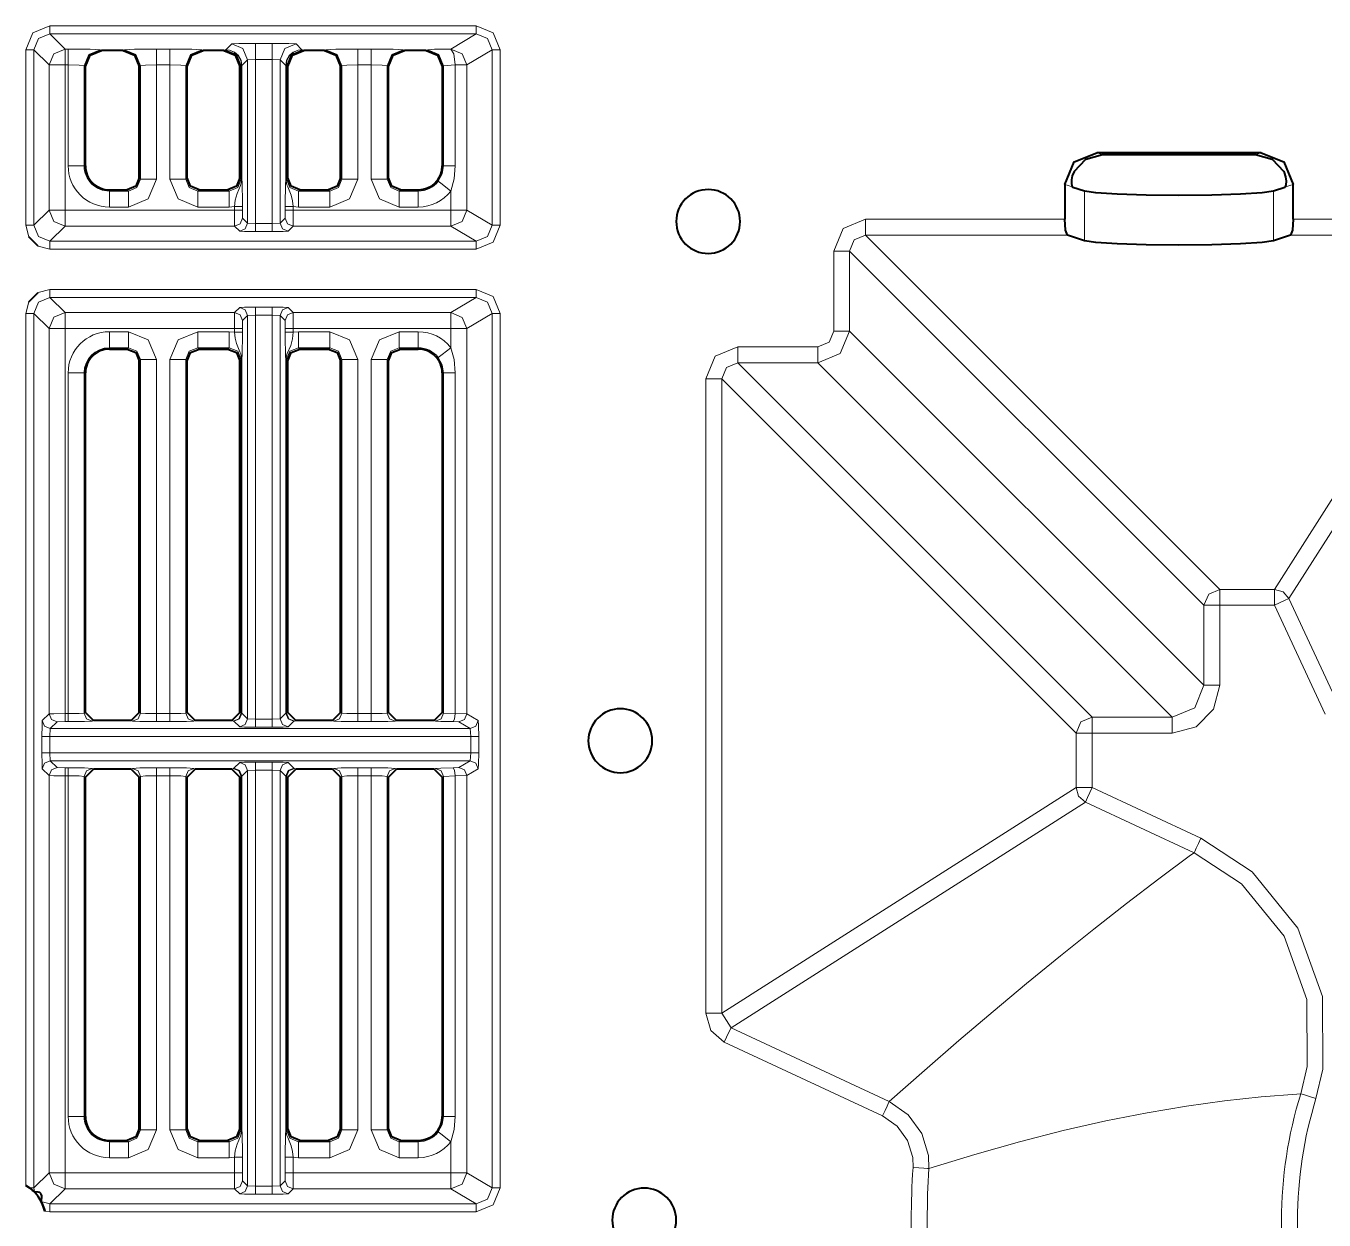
# Model space of a CAD drawing. Header units: millimetres. Extents: x 0 to 2941, y -405 to 1422.
# Drawn here: x 516.4 to 597.6, y 198.2 to 272.9 of the extents above; entities that cross this region are included whole.
import ezdxf

# ---------------------------------------------------------------- set-up
doc = ezdxf.new("R2010")
doc.units = ezdxf.units.MM
doc.layers.add('FINE', color=9, linetype='Continuous')
doc.layers.add('OUTLINE', color=7, linetype='Continuous')

msp = doc.modelspace()

# ---------------------------------------------------------------- linework, layer by layer
at = {"layer": 'FINE', "lineweight": 9}
for p, q in [((544.544, 272.928), (517.879, 272.928)), ((518.823, 271.484), (517.879, 272.428)), ((517.879, 272.428), (544.544, 272.428)), ((544.544, 272.428), (542.971, 271.484)), ((516.38, 271.428), (516.38, 260.453)), ((519.019, 271.484), (518.823, 271.484)), ((521.099, 271.393), (521.016, 271.434)), ((522.547, 271.434), (522.464, 271.393)), ((527.464, 271.393), (527.382, 271.434)), ((528.847, 271.434), (528.764, 271.393)), ((528.896, 271.443), (528.847, 271.434)), ((529.252, 271.799), (528.896, 271.443)), ((531.777, 271.837), (530.751, 271.837)), ((533.633, 271.443), (533.277, 271.799)), ((533.681, 271.434), (533.633, 271.443)), ((533.764, 271.393), (533.681, 271.434)), ((535.147, 271.434), (535.064, 271.393)), ((537.984, 271.484), (537.144, 271.484)), ((540.064, 271.393), (539.982, 271.434)), ((541.516, 271.436), (541.429, 271.393)), ((543.97, 270.484), (545.544, 271.429)), ((545.544, 271.429), (545.544, 260.452)), ((546.044, 260.452), (546.044, 271.429)), ((517.823, 270.484), (517.823, 261.397)), ((518.823, 270.484), (519.019, 270.484)), ((519.019, 270.484), (519.019, 264.172)), ((524.544, 263.34), (524.544, 270.484)), ((529.894, 270.442), (530.252, 270.799)), ((530.252, 270.799), (530.751, 270.838)), ((530.252, 270.799), (530.252, 260.582)), ((530.751, 260.556), (530.751, 270.838)), ((530.751, 270.838), (531.777, 270.838)), ((531.777, 270.838), (531.777, 260.556)), ((531.777, 270.838), (532.277, 270.799)), ((532.277, 270.799), (532.634, 270.442)), ((537.144, 263.34), (537.144, 270.484)), ((537.144, 270.484), (537.984, 270.484)), ((537.984, 270.484), (537.984, 263.34)), ((542.515, 270.437), (543.242, 270.484)), ((543.242, 264.172), (543.242, 270.484)), ((543.97, 261.397), (543.97, 270.484)), ((526.383, 270.435), (526.464, 270.394)), ((529.764, 270.394), (529.846, 270.435)), ((529.846, 270.435), (529.846, 263.34)), ((529.878, 270.442), (529.878, 263.34)), ((529.894, 270.442), (529.894, 270.448)), ((529.894, 263.34), (529.894, 270.442)), ((532.634, 270.442), (532.634, 263.34)), ((532.651, 270.442), (532.651, 270.446)), ((532.651, 270.446), (532.683, 270.435)), ((532.651, 263.34), (532.651, 270.442)), ((532.683, 270.435), (532.764, 270.394)), ((532.683, 263.34), (532.683, 270.435)), ((536.064, 270.394), (536.146, 270.435)), ((536.146, 270.435), (536.146, 263.34)), ((538.983, 263.34), (538.983, 270.435)), ((538.983, 270.435), (539.064, 270.394)), ((542.429, 270.394), (542.515, 270.437)), ((542.515, 270.437), (542.515, 264.172)), ((583.386, 264.995), (583.739, 264.882)), ((593.313, 264.882), (593.666, 264.995)), ((542.515, 264.172), (542.429, 264.172)), ((523.546, 263.34), (523.464, 263.421)), ((529.846, 263.34), (529.764, 263.421)), ((532.764, 263.421), (532.683, 263.34)), ((536.146, 263.34), (536.064, 263.421)), ((539.064, 263.421), (538.983, 263.34)), ((527.132, 262.591), (527.213, 262.673)), ((529.097, 262.591), (527.132, 262.591)), ((529.015, 262.673), (529.097, 262.591)), ((535.315, 262.673), (535.397, 262.591)), ((539.732, 262.591), (539.813, 262.673)), ((540.929, 262.591), (539.732, 262.591)), ((540.929, 262.673), (540.929, 262.591)), ((542.971, 262.595), (542.971, 261.397)), ((581.86, 262.855), (581.375, 263.012)), ((582.617, 259.486), (582.617, 262.592)), ((594.435, 262.592), (594.435, 259.486)), ((595.677, 263.012), (595.192, 262.855)), ((521.599, 261.592), (522.797, 261.592)), ((527.132, 261.592), (529.097, 261.592)), ((529.097, 261.592), (529.424, 261.623)), ((529.424, 261.623), (529.424, 261.397)), ((529.923, 261.397), (529.923, 261.623)), ((533.105, 261.623), (533.432, 261.592)), ((533.432, 261.592), (535.397, 261.592)), ((539.732, 261.592), (540.929, 261.592)), ((529.936, 260.897), (529.923, 261.397)), ((530.252, 260.582), (529.936, 260.897)), ((545.544, 260.452), (543.97, 261.397)), ((608.626, 260.835), (595.677, 260.835)), ((516.38, 260.453), (516.568, 259.726)), ((529.436, 260.397), (529.752, 260.082)), ((530.751, 260.556), (530.252, 260.582)), ((531.777, 260.556), (530.751, 260.556)), ((530.751, 260.056), (531.777, 260.056)), ((532.277, 260.582), (531.777, 260.556)), ((532.777, 260.082), (533.092, 260.397)), ((533.092, 260.397), (542.971, 260.397)), ((517.152, 259.141), (517.879, 258.954)), ((591.09, 237.665), (568.918, 259.837)), ((568.918, 259.837), (581.542, 259.837)), ((608.626, 259.837), (594.5, 237.665)), ((595.405, 237.089), (609.53, 259.26)), ((595.51, 259.837), (608.626, 259.837)), ((517.879, 258.954), (544.544, 258.954)), ((566.922, 258.839), (566.922, 253.834)), ((567.92, 258.839), (590.092, 236.667)), ((567.92, 253.834), (567.92, 258.839)), ((517.879, 256.427), (517.152, 256.239)), ((544.544, 256.427), (517.879, 256.427)), ((516.568, 255.655), (516.38, 254.928)), ((533.092, 254.984), (532.777, 255.299)), ((516.38, 254.928), (516.38, 200.348)), ((529.436, 254.984), (518.823, 254.984)), ((529.936, 254.484), (530.252, 254.799)), ((530.252, 254.799), (530.751, 254.825)), ((530.252, 254.799), (530.252, 229.558)), ((530.751, 229.532), (530.751, 254.825)), ((530.751, 254.825), (531.777, 254.825)), ((531.777, 254.825), (531.777, 229.532)), ((531.777, 254.825), (532.277, 254.799)), ((532.592, 254.484), (532.605, 253.984)), ((542.971, 254.984), (533.092, 254.984)), ((543.97, 253.984), (545.544, 254.928)), ((545.544, 254.928), (545.544, 200.202)), ((517.823, 253.984), (517.823, 229.873)), ((518.823, 253.984), (529.424, 253.984)), ((518.823, 229.886), (518.823, 253.984)), ((522.797, 253.789), (521.599, 253.789)), ((529.097, 253.789), (527.132, 253.789)), ((529.424, 253.758), (529.097, 253.789)), ((529.424, 253.984), (529.424, 253.758)), ((532.605, 253.984), (532.605, 253.758)), ((533.105, 253.984), (542.971, 253.984)), ((533.105, 253.758), (533.105, 253.984)), ((533.432, 253.789), (533.105, 253.758)), ((535.397, 253.789), (533.432, 253.789)), ((540.929, 253.789), (539.732, 253.789)), ((542.971, 253.984), (542.971, 252.786)), ((590.092, 231.662), (567.92, 253.834)), ((522.797, 252.79), (522.715, 252.708)), ((529.097, 252.79), (529.015, 252.708)), ((533.513, 252.708), (533.432, 252.79)), ((539.732, 252.79), (540.929, 252.79)), ((539.813, 252.708), (539.732, 252.79)), ((540.929, 252.79), (540.929, 252.708)), ((565.923, 252.835), (560.918, 252.835)), ((523.464, 251.96), (523.546, 252.041)), ((523.546, 252.041), (523.546, 229.923)), ((524.544, 229.886), (524.544, 252.041)), ((525.384, 252.041), (525.384, 229.886)), ((526.383, 252.041), (526.464, 251.96)), ((526.383, 229.923), (526.383, 252.041)), ((529.764, 251.96), (529.846, 252.041)), ((529.846, 252.041), (529.846, 229.923)), ((529.878, 252.041), (529.878, 229.915)), ((529.894, 229.915), (529.894, 252.041)), ((532.634, 252.041), (532.634, 229.915)), ((532.651, 229.915), (532.651, 252.041)), ((532.683, 252.041), (532.764, 251.96)), ((536.064, 251.96), (536.146, 252.041)), ((536.146, 252.041), (536.146, 229.923)), ((537.144, 229.886), (537.144, 252.041)), ((537.984, 252.041), (537.984, 229.886)), ((538.983, 252.041), (539.064, 251.96)), ((538.983, 229.923), (538.983, 252.041)), ((583.09, 229.665), (560.918, 251.837)), ((519.019, 251.208), (519.019, 229.886)), ((520.017, 251.208), (520.099, 251.208)), ((542.429, 251.208), (542.515, 251.208)), ((542.515, 251.208), (542.515, 229.921)), ((543.242, 229.885), (543.242, 251.208)), ((558.922, 250.838), (558.922, 211.131)), ((559.92, 250.838), (582.092, 228.666)), ((559.92, 211.131), (559.92, 250.838)), ((591.09, 237.665), (594.5, 237.665)), ((590.092, 231.662), (590.092, 236.667)), ((597.673, 229.863), (594.5, 236.667)), ((517.823, 229.873), (517.403, 229.453)), ((519.019, 229.886), (518.823, 229.886)), ((523.546, 229.923), (523.464, 229.964)), ((525.384, 229.886), (524.544, 229.886)), ((526.464, 229.964), (526.383, 229.923)), ((529.846, 229.923), (529.764, 229.964)), ((529.878, 229.915), (529.846, 229.923)), ((530.252, 229.558), (529.894, 229.915)), ((532.634, 229.915), (532.277, 229.558)), ((532.683, 229.923), (532.651, 229.915)), ((536.146, 229.923), (536.064, 229.964)), ((537.984, 229.886), (537.144, 229.886)), ((539.064, 229.964), (538.983, 229.923)), ((542.515, 229.921), (542.429, 229.964)), ((543.242, 229.885), (542.515, 229.921)), ((543.97, 229.873), (543.242, 229.885)), ((518.823, 229.386), (519.019, 229.386)), ((520.517, 229.423), (520.599, 229.464)), ((522.964, 229.464), (523.046, 229.423)), ((524.544, 229.386), (525.384, 229.386)), ((526.882, 229.423), (526.964, 229.464)), ((529.264, 229.464), (529.346, 229.423)), ((529.346, 229.423), (529.395, 229.415)), ((530.751, 229.532), (530.252, 229.558)), ((531.777, 229.532), (530.751, 229.532)), ((532.277, 229.558), (531.777, 229.532)), ((532.777, 229.058), (533.134, 229.415)), ((533.134, 229.415), (533.182, 229.423)), ((533.182, 229.423), (533.264, 229.464)), ((535.564, 229.464), (535.646, 229.423)), ((537.144, 229.386), (537.984, 229.386)), ((539.482, 229.423), (539.564, 229.464)), ((541.929, 229.464), (542.015, 229.421)), ((543.106, 229.385), (543.47, 229.373)), ((543.47, 229.373), (544.171, 228.953)), ((583.09, 229.665), (588.095, 229.665)), ((517.878, 228.453), (517.903, 228.953)), ((517.878, 228.453), (544.213, 228.453)), ((517.878, 227.428), (517.878, 228.453)), ((544.171, 228.953), (517.903, 228.953)), ((530.751, 229.033), (531.777, 229.033)), ((544.171, 228.953), (544.213, 228.453)), ((544.213, 228.453), (544.213, 227.428)), ((544.713, 227.428), (544.713, 228.453)), ((582.092, 225.257), (582.092, 228.666)), ((583.09, 228.666), (583.09, 225.257)), ((588.095, 228.666), (583.09, 228.666)), ((517.903, 226.928), (517.878, 227.428)), ((544.213, 227.428), (517.878, 227.428)), ((544.213, 227.428), (544.171, 226.928)), ((517.903, 226.928), (544.171, 226.928)), ((518.323, 226.508), (517.903, 226.928)), ((529.752, 226.823), (529.395, 226.466)), ((531.777, 226.849), (530.751, 226.849)), ((533.134, 226.466), (532.777, 226.823)), ((544.171, 226.928), (543.47, 226.507)), ((517.403, 226.428), (517.823, 226.008)), ((517.823, 226.008), (517.823, 201.147)), ((518.823, 226.495), (518.323, 226.508)), ((519.019, 226.495), (518.823, 226.495)), ((519.019, 225.995), (519.019, 204.672)), ((520.017, 204.672), (520.017, 225.958)), ((520.017, 225.958), (520.099, 225.917)), ((520.599, 226.417), (520.517, 226.458)), ((523.046, 226.458), (522.964, 226.417)), ((523.464, 225.917), (523.546, 225.958)), ((523.546, 225.958), (523.546, 203.84)), ((525.384, 226.495), (524.544, 226.495)), ((525.384, 225.995), (525.384, 203.84)), ((526.383, 203.84), (526.383, 225.958)), ((526.383, 225.958), (526.464, 225.917)), ((526.964, 226.417), (526.882, 226.458)), ((529.346, 226.458), (529.264, 226.417)), ((529.395, 226.466), (529.346, 226.458)), ((529.764, 225.917), (529.846, 225.958)), ((529.846, 225.958), (529.878, 225.966)), ((529.846, 225.958), (529.846, 203.84)), ((529.878, 225.966), (529.878, 203.84)), ((529.894, 225.966), (530.252, 226.323)), ((529.894, 203.84), (529.894, 225.966)), ((530.252, 226.323), (530.751, 226.348)), ((530.252, 226.323), (530.252, 200.331)), ((530.751, 200.306), (530.751, 226.348)), ((530.751, 226.348), (531.777, 226.348)), ((531.777, 226.348), (531.777, 200.306)), ((531.777, 226.348), (532.277, 226.323)), ((532.277, 200.331), (532.277, 226.323)), ((532.277, 226.323), (532.634, 225.966)), ((532.634, 225.966), (532.634, 203.84)), ((532.651, 203.84), (532.651, 225.966)), ((532.651, 225.966), (532.683, 225.958)), ((532.683, 203.84), (532.683, 225.958)), ((532.683, 225.958), (532.764, 225.917)), ((533.182, 226.458), (533.134, 226.466)), ((533.264, 226.417), (533.182, 226.458)), ((535.646, 226.458), (535.564, 226.417)), ((536.064, 225.917), (536.146, 225.958)), ((536.146, 225.958), (536.146, 203.84)), ((537.984, 226.495), (537.144, 226.495)), ((537.144, 203.84), (537.144, 225.995)), ((537.144, 225.995), (537.984, 225.995)), ((537.984, 225.995), (537.984, 203.84)), ((538.983, 203.84), (538.983, 225.958)), ((538.983, 225.958), (539.064, 225.917)), ((539.564, 226.417), (539.482, 226.458)), ((542.015, 226.46), (541.929, 226.417)), ((542.429, 225.917), (542.515, 225.96)), ((542.515, 225.96), (543.242, 225.996)), ((543.47, 226.507), (543.106, 226.495)), ((543.242, 225.996), (543.97, 226.008)), ((543.242, 204.672), (543.242, 225.996)), ((543.97, 226.008), (544.67, 226.428)), ((543.97, 201.147), (543.97, 226.008)), ((582.092, 225.257), (559.92, 211.131)), ((583.09, 225.257), (589.894, 222.084)), ((589.472, 221.179), (582.668, 224.352)), ((589.257, 221.022), (589.472, 221.179)), ((560.496, 210.227), (559.92, 211.131)), ((570.4, 205.609), (560.496, 210.227)), ((560.075, 209.322), (569.978, 204.704)), ((596.147, 206.094), (595.898, 206.079)), ((520.099, 204.672), (520.017, 204.672)), ((523.546, 203.84), (523.464, 203.921)), ((526.464, 203.921), (526.383, 203.84)), ((529.846, 203.84), (529.764, 203.921)), ((532.764, 203.921), (532.683, 203.84)), ((536.146, 203.84), (536.064, 203.921)), ((539.064, 203.921), (538.983, 203.84)), ((527.132, 203.091), (527.213, 203.172)), ((529.097, 203.091), (527.132, 203.091)), ((529.015, 203.172), (529.097, 203.091)), ((533.432, 203.091), (533.513, 203.172)), ((535.397, 203.091), (533.432, 203.091)), ((535.315, 203.172), (535.397, 203.091)), ((539.732, 203.091), (539.813, 203.172)), ((540.929, 203.091), (539.732, 203.091)), ((540.929, 203.172), (540.929, 203.091)), ((542.971, 203.095), (542.971, 201.147)), ((521.599, 202.093), (522.797, 202.093)), ((527.132, 202.093), (529.097, 202.093)), ((529.097, 202.093), (529.424, 202.123)), ((529.923, 201.147), (529.923, 202.123)), ((532.605, 202.123), (532.605, 201.147)), ((533.105, 202.123), (533.432, 202.093)), ((533.432, 202.093), (535.397, 202.093)), ((539.732, 202.093), (540.929, 202.093)), ((517.823, 201.147), (516.88, 200.203)), ((529.936, 200.647), (529.923, 201.147)), ((530.252, 200.331), (529.936, 200.647)), ((532.592, 200.647), (532.277, 200.331)), ((532.605, 201.147), (532.592, 200.647)), ((545.544, 200.202), (543.97, 201.147)), ((516.913, 199.948), (516.88, 200.203)), ((517.879, 199.203), (518.823, 200.147)), ((518.823, 200.147), (529.436, 200.147)), ((529.436, 200.147), (529.752, 199.832)), ((530.751, 200.306), (530.252, 200.331)), ((531.777, 200.306), (530.751, 200.306)), ((532.277, 200.331), (531.777, 200.306)), ((532.777, 199.832), (533.092, 200.147)), ((533.092, 200.147), (542.971, 200.147)), ((517.879, 199.203), (517.34, 199.361)), ((530.751, 199.806), (531.777, 199.806)), ((517.556, 198.739), (517.879, 198.703)), ((517.879, 198.703), (544.544, 198.703))]:
    msp.add_line(p, q, dxfattribs=at)
for points in [[(517.879, 272.928), (516.819, 272.488), (516.38, 271.428)], [(517.879, 272.428), (517.879, 272.579), (517.879, 272.928)], [(544.544, 272.928), (544.544, 272.579), (544.544, 272.428)], [(546.044, 271.429), (545.605, 272.489), (544.544, 272.928)], [(517.879, 272.428), (517.172, 272.135), (516.88, 271.428)], [(545.544, 271.429), (545.252, 272.135), (544.544, 272.428)], [(516.38, 271.428), (516.729, 271.428), (516.88, 271.428)], [(517.823, 261.397), (516.88, 260.453), (516.88, 271.428), (517.823, 270.484)], [(518.823, 271.484), (518.116, 271.191), (517.823, 270.484)], [(518.823, 271.484), (518.823, 271.182), (518.823, 270.484)], [(521.016, 271.434), (520.395, 271.47), (519.019, 271.484)], [(519.019, 271.484), (519.019, 271.182), (519.019, 270.484)], [(521.016, 271.434), (520.31, 271.141), (520.017, 270.435)], [(525.384, 271.484), (524.544, 271.484), (523.168, 271.47), (522.547, 271.434)], [(523.546, 270.435), (523.253, 271.141), (522.547, 271.434)], [(524.544, 270.484), (524.544, 271.182), (524.544, 271.484)], [(525.384, 270.484), (525.384, 271.182), (525.384, 271.484)], [(527.382, 271.434), (526.761, 271.47), (525.384, 271.484)], [(526.383, 270.435), (526.676, 271.141), (527.382, 271.434)], [(529.846, 270.435), (529.553, 271.141), (528.847, 271.434)], [(529.878, 270.446), (529.821, 270.775), (529.662, 271.066), (529.417, 271.289), (529.111, 271.418), (528.919, 271.443), (528.896, 271.443)], [(529.894, 270.448), (529.836, 270.777), (529.674, 271.069), (529.424, 271.291), (529.114, 271.419), (528.92, 271.443), (528.896, 271.443)], [(530.751, 271.837), (529.705, 271.826), (529.252, 271.799)], [(530.252, 270.799), (529.958, 271.506), (529.252, 271.799)], [(530.751, 270.838), (530.751, 271.536), (530.751, 271.837)], [(531.777, 270.838), (531.777, 271.536), (531.777, 271.837)], [(533.277, 271.799), (532.824, 271.826), (531.777, 271.837)], [(532.277, 270.799), (532.57, 271.506), (533.277, 271.799)], [(532.634, 270.442), (532.634, 270.448), (532.692, 270.777), (532.855, 271.069), (533.104, 271.291), (533.414, 271.419), (533.609, 271.443), (533.633, 271.443)], [(532.651, 270.446), (532.708, 270.775), (532.867, 271.066), (533.112, 271.289), (533.417, 271.418), (533.609, 271.443), (533.633, 271.443)], [(532.683, 270.435), (532.976, 271.141), (533.681, 271.434)], [(537.144, 271.484), (535.768, 271.47), (535.147, 271.434)], [(536.146, 270.435), (535.853, 271.141), (535.147, 271.434)], [(537.144, 270.484), (537.144, 271.182), (537.144, 271.484)], [(537.984, 270.484), (537.984, 271.182), (537.984, 271.484)], [(539.982, 271.434), (539.361, 271.47), (537.984, 271.484)], [(538.983, 270.435), (539.276, 271.141), (539.982, 271.434)], [(542.971, 271.484), (541.951, 271.466), (541.516, 271.436)], [(542.515, 270.437), (542.222, 271.143), (541.516, 271.436)], [(543.242, 270.484), (543.16, 271.182), (542.971, 271.484)], [(543.97, 270.484), (543.677, 271.191), (542.971, 271.484)], [(545.544, 271.429), (545.698, 271.429), (546.044, 271.429)], [(517.823, 270.484), (518.125, 270.484), (518.823, 270.484)], [(529.424, 261.397), (518.823, 261.397), (518.823, 270.484)], [(519.019, 270.484), (519.707, 270.47), (520.017, 270.435)], [(523.546, 270.435), (523.856, 270.47), (524.544, 270.484)], [(524.544, 270.484), (525.384, 270.484), (525.384, 263.34), (525.896, 262.104), (527.132, 261.592)], [(525.384, 270.484), (526.073, 270.47), (526.383, 270.435)], [(532.592, 260.897), (532.277, 260.582), (532.277, 270.799)], [(536.146, 270.435), (536.456, 270.47), (537.144, 270.484)], [(537.984, 270.484), (538.673, 270.47), (538.983, 270.435)], [(543.242, 270.484), (543.754, 270.484), (543.97, 270.484)], [(520.099, 264.172), (520.017, 264.172), (520.017, 270.435), (520.099, 270.394)], [(523.464, 270.394), (523.546, 270.435), (523.546, 263.34)], [(526.464, 263.421), (526.383, 263.34), (526.383, 270.435)], [(529.846, 270.435), (529.878, 270.446), (529.878, 270.442)], [(529.878, 270.446), (529.889, 270.447), (529.894, 270.448)], [(529.878, 270.442), (529.889, 270.442), (529.894, 270.442)], [(532.651, 270.446), (532.639, 270.447), (532.634, 270.448)], [(532.634, 270.442), (532.639, 270.442), (532.651, 270.442)], [(519.019, 264.172), (519.707, 264.172), (520.017, 264.172)], [(542.515, 264.172), (542.431, 263.669), (542.181, 263.205)], [(542.515, 264.172), (542.732, 264.172), (543.242, 264.172)], [(542.971, 262.595), (543.174, 263.352), (543.242, 264.172)], [(523.546, 263.34), (523.327, 262.809), (522.797, 262.591)], [(522.797, 261.592), (524.033, 262.104), (524.544, 263.34)], [(524.544, 263.34), (523.856, 263.34), (523.546, 263.34)], [(525.384, 263.34), (526.073, 263.34), (526.383, 263.34)], [(527.132, 262.591), (526.601, 262.809), (526.383, 263.34)], [(529.846, 263.34), (529.628, 262.809), (529.097, 262.591)], [(529.878, 263.34), (529.875, 263.27), (529.866, 263.183), (529.807, 262.943), (529.585, 262.443), (529.474, 262.03), (529.424, 261.623)], [(529.846, 263.34), (529.856, 263.34), (529.878, 263.34)], [(529.894, 263.34), (529.889, 263.34), (529.878, 263.34)], [(529.923, 261.623), (529.92, 262.215), (529.911, 262.763), (529.898, 263.171), (529.895, 263.279), (529.894, 263.313), (529.894, 263.34)], [(532.634, 263.34), (532.634, 263.328), (532.634, 263.3), (532.633, 263.241), (532.631, 263.192), (532.628, 263.117), (532.614, 262.624), (532.608, 262.153), (532.605, 261.623)], [(532.651, 263.34), (532.639, 263.34), (532.634, 263.34)], [(532.651, 263.34), (532.672, 263.34), (532.683, 263.34)], [(533.105, 261.623), (533.062, 261.987), (532.984, 262.33), (532.759, 262.848), (532.708, 262.985), (532.679, 263.091), (532.656, 263.237), (532.651, 263.307), (532.651, 263.34)], [(533.432, 262.591), (532.901, 262.809), (532.683, 263.34)], [(536.146, 263.34), (535.928, 262.809), (535.397, 262.591)], [(535.397, 261.592), (536.633, 262.104), (537.144, 263.34)], [(536.146, 263.34), (536.456, 263.34), (537.144, 263.34)], [(537.984, 263.34), (538.673, 263.34), (538.983, 263.34)], [(537.984, 263.34), (538.496, 262.104), (539.732, 261.592)], [(539.732, 262.591), (539.201, 262.809), (538.983, 263.34)], [(542.181, 263.205), (542.426, 263.015), (542.971, 262.595)], [(522.715, 262.673), (522.797, 262.591), (521.599, 262.591), (521.599, 262.673)], [(521.599, 261.592), (521.599, 262.281), (521.599, 262.591)], [(522.797, 261.592), (522.797, 262.281), (522.797, 262.591)], [(527.132, 262.591), (527.132, 262.281), (527.132, 261.592)], [(529.097, 262.591), (529.097, 262.281), (529.097, 261.592)], [(535.397, 262.591), (533.432, 262.591), (533.513, 262.673)], [(533.432, 262.591), (533.432, 262.281), (533.432, 261.592)], [(535.397, 262.591), (535.397, 262.281), (535.397, 261.592)], [(539.732, 262.591), (539.732, 262.281), (539.732, 261.592)], [(540.929, 262.591), (540.929, 262.281), (540.929, 261.592)], [(529.923, 261.623), (529.773, 261.623), (529.424, 261.623)], [(532.605, 261.623), (532.605, 261.397), (532.592, 260.897)], [(533.105, 261.623), (532.756, 261.623), (532.605, 261.623)], [(542.971, 261.397), (533.105, 261.397), (533.105, 261.623)], [(517.823, 261.397), (518.116, 260.69), (518.823, 260.397)], [(518.823, 261.397), (518.125, 261.397), (517.823, 261.397)], [(518.823, 260.397), (518.823, 260.699), (518.823, 261.397)], [(529.923, 261.397), (529.773, 261.397), (529.424, 261.397)], [(529.424, 261.397), (529.427, 260.699), (529.436, 260.397)], [(529.936, 260.897), (529.79, 260.544), (529.436, 260.397)], [(533.092, 260.397), (532.739, 260.544), (532.592, 260.897)], [(533.105, 261.397), (532.756, 261.397), (532.605, 261.397)], [(533.092, 260.397), (533.101, 260.699), (533.105, 261.397)], [(542.971, 260.397), (543.677, 260.69), (543.97, 261.397)], [(543.97, 261.397), (543.662, 261.397), (542.971, 261.397)], [(542.971, 260.397), (542.971, 260.699), (542.971, 261.397)], [(581.375, 260.835), (568.918, 260.835), (567.506, 260.251), (566.922, 258.839)], [(568.918, 260.835), (568.918, 260.149), (568.918, 259.837)], [(516.38, 260.453), (516.729, 260.453), (516.88, 260.453)], [(517.879, 259.453), (517.172, 259.746), (516.88, 260.453)], [(517.879, 259.453), (518.823, 260.397), (529.436, 260.397)], [(542.971, 260.397), (544.544, 259.453), (517.879, 259.453)], [(530.252, 260.582), (530.105, 260.228), (529.752, 260.082)], [(529.752, 260.082), (530.054, 260.064), (530.751, 260.056)], [(530.751, 260.056), (530.751, 260.207), (530.751, 260.556)], [(531.777, 260.056), (531.777, 260.207), (531.777, 260.556)], [(531.777, 260.056), (532.475, 260.064), (532.777, 260.082)], [(532.777, 260.082), (532.424, 260.228), (532.277, 260.582)], [(545.544, 260.452), (545.252, 259.746), (544.544, 259.453)], [(544.544, 258.954), (545.605, 259.392), (546.044, 260.452)], [(545.544, 260.452), (545.698, 260.452), (546.044, 260.452)], [(517.879, 258.954), (517.879, 259.303), (517.879, 259.453)], [(544.544, 258.954), (544.544, 259.303), (544.544, 259.453)], [(567.92, 258.839), (568.211, 259.546), (568.918, 259.837)], [(566.922, 258.839), (567.608, 258.839), (567.92, 258.839)], [(516.88, 254.928), (517.172, 255.635), (517.879, 255.927)], [(517.879, 256.427), (517.879, 256.078), (517.879, 255.927)], [(518.823, 254.984), (517.879, 255.927), (544.544, 255.927), (542.971, 254.984)], [(544.544, 256.427), (544.544, 256.078), (544.544, 255.927)], [(546.044, 200.202), (546.044, 254.928), (545.605, 255.988), (544.544, 256.427)], [(544.544, 255.927), (545.252, 255.635), (545.544, 254.928)], [(531.777, 255.324), (530.751, 255.324), (530.054, 255.317), (529.752, 255.299), (529.436, 254.984)], [(530.252, 254.799), (530.105, 255.152), (529.752, 255.299)], [(530.751, 254.825), (530.751, 255.174), (530.751, 255.324)], [(531.777, 254.825), (531.777, 255.174), (531.777, 255.324)], [(532.777, 255.299), (532.475, 255.317), (531.777, 255.324)], [(532.277, 254.799), (532.424, 255.152), (532.777, 255.299)], [(516.38, 254.928), (516.729, 254.928), (516.88, 254.928)], [(516.88, 200.203), (516.88, 254.928), (517.823, 253.984)], [(518.823, 254.984), (518.116, 254.691), (517.823, 253.984)], [(518.823, 254.984), (518.823, 254.682), (518.823, 253.984)], [(529.436, 254.984), (529.427, 254.682), (529.424, 253.984)], [(529.936, 254.484), (529.79, 254.837), (529.436, 254.984)], [(529.923, 253.758), (529.923, 253.984), (529.936, 254.484)], [(532.277, 229.558), (532.277, 254.799), (532.592, 254.484)], [(532.592, 254.484), (532.739, 254.837), (533.092, 254.984)], [(533.105, 253.984), (533.101, 254.682), (533.092, 254.984)], [(543.97, 253.984), (543.677, 254.69), (542.971, 254.984)], [(542.971, 254.984), (542.971, 254.682), (542.971, 253.984)], [(545.544, 254.928), (545.698, 254.928), (546.044, 254.928)], [(517.823, 253.984), (518.125, 253.984), (518.823, 253.984)], [(521.599, 252.79), (521.599, 253.1), (521.599, 253.789)], [(522.797, 252.79), (522.797, 253.1), (522.797, 253.789)], [(524.544, 252.041), (524.033, 253.277), (522.797, 253.789)], [(527.132, 253.789), (525.896, 253.277), (525.384, 252.041)], [(527.132, 253.789), (527.132, 253.1), (527.132, 252.79)], [(529.097, 253.789), (529.097, 253.1), (529.097, 252.79)], [(529.923, 253.984), (529.773, 253.984), (529.424, 253.984)], [(529.923, 253.758), (529.773, 253.758), (529.424, 253.758)], [(529.424, 253.758), (529.467, 253.394), (529.545, 253.051), (529.769, 252.533), (529.82, 252.396), (529.85, 252.289), (529.873, 252.143), (529.877, 252.074), (529.878, 252.041)], [(529.894, 252.041), (529.894, 252.054), (529.895, 252.081), (529.896, 252.14), (529.897, 252.189), (529.9, 252.263), (529.914, 252.757), (529.921, 253.227), (529.923, 253.758)], [(532.605, 253.984), (532.756, 253.984), (533.105, 253.984)], [(532.605, 253.758), (532.756, 253.758), (533.105, 253.758)], [(532.605, 253.758), (532.608, 253.166), (532.617, 252.618), (532.63, 252.21), (532.634, 252.102), (532.634, 252.068), (532.634, 252.041)], [(532.651, 252.041), (532.653, 252.111), (532.662, 252.198), (532.722, 252.437), (532.944, 252.937), (533.055, 253.351), (533.105, 253.758)], [(533.432, 253.789), (533.432, 253.1), (533.432, 252.79)], [(535.397, 253.789), (535.397, 253.1), (535.397, 252.79)], [(537.144, 252.041), (536.633, 253.277), (535.397, 253.789)], [(539.732, 253.789), (538.496, 253.277), (537.984, 252.041)], [(539.732, 253.789), (539.732, 253.1), (539.732, 252.79)], [(540.929, 253.789), (540.929, 253.1), (540.929, 252.79)], [(542.971, 253.984), (543.662, 253.984), (543.97, 253.984)], [(544.713, 228.453), (544.7, 229.151), (544.67, 229.453), (543.97, 229.873), (543.97, 253.984)], [(565.923, 251.837), (567.334, 252.423), (567.92, 253.834)], [(566.922, 253.834), (566.63, 253.128), (565.923, 252.835)], [(566.922, 253.834), (567.608, 253.834), (567.92, 253.834)], [(521.599, 252.708), (521.599, 252.79), (522.797, 252.79)], [(522.797, 252.79), (523.327, 252.572), (523.546, 252.041)], [(526.383, 252.041), (526.601, 252.572), (527.132, 252.79)], [(527.213, 252.708), (527.132, 252.79), (529.097, 252.79)], [(529.097, 252.79), (529.628, 252.572), (529.846, 252.041)], [(532.683, 252.041), (532.901, 252.572), (533.432, 252.79)], [(533.432, 252.79), (535.397, 252.79), (535.315, 252.708)], [(535.397, 252.79), (535.928, 252.572), (536.146, 252.041)], [(538.983, 252.041), (539.201, 252.572), (539.732, 252.79)], [(542.971, 252.786), (542.426, 252.365), (542.181, 252.176)], [(543.242, 251.208), (543.171, 252.044), (542.971, 252.786)], [(560.918, 252.835), (559.506, 252.251), (558.922, 250.838)], [(560.918, 252.835), (560.918, 252.149), (560.918, 251.837)], [(565.923, 252.835), (565.923, 252.149), (565.923, 251.837)], [(523.546, 252.041), (523.856, 252.041), (524.544, 252.041)], [(525.384, 252.041), (526.073, 252.041), (526.383, 252.041)], [(529.846, 252.041), (529.856, 252.041), (529.878, 252.041)], [(529.894, 252.041), (529.889, 252.041), (529.878, 252.041)], [(532.634, 252.041), (532.639, 252.041), (532.651, 252.041)], [(532.651, 252.041), (532.672, 252.041), (532.683, 252.041)], [(532.764, 229.964), (532.683, 229.923), (532.683, 252.041)], [(536.146, 252.041), (536.456, 252.041), (537.144, 252.041)], [(537.984, 252.041), (538.673, 252.041), (538.983, 252.041)], [(542.181, 252.176), (542.427, 251.721), (542.515, 251.208)], [(559.92, 250.838), (560.211, 251.546), (560.918, 251.837)], [(560.918, 251.837), (565.923, 251.837), (588.095, 229.665)], [(520.017, 251.208), (519.707, 251.208), (519.019, 251.208)], [(520.099, 229.964), (520.017, 229.923), (520.017, 251.208)], [(542.515, 251.208), (542.732, 251.208), (543.242, 251.208)], [(558.922, 250.838), (559.608, 250.838), (559.92, 250.838)], [(590.092, 236.667), (590.385, 237.372), (591.09, 237.665)], [(591.09, 236.667), (591.09, 237.353), (591.09, 237.665)], [(594.5, 236.667), (594.5, 237.353), (594.5, 237.665)], [(594.5, 237.665), (595.036, 237.508), (595.405, 237.089), (598.578, 230.284)], [(594.5, 236.667), (591.09, 236.667), (591.09, 231.662), (590.689, 230.163), (589.594, 229.068), (588.095, 228.666)], [(591.09, 236.667), (590.404, 236.667), (590.092, 236.667)], [(594.5, 236.667), (595.123, 236.957), (595.405, 237.089)], [(588.095, 229.665), (589.509, 230.248), (590.092, 231.662)], [(591.09, 231.662), (590.404, 231.662), (590.092, 231.662)], [(518.823, 229.886), (518.125, 229.882), (517.823, 229.873)], [(518.323, 229.373), (517.97, 229.52), (517.823, 229.873)], [(518.823, 229.386), (518.823, 229.537), (518.823, 229.886)], [(520.017, 229.923), (519.707, 229.897), (519.019, 229.886)], [(519.019, 229.386), (519.019, 229.537), (519.019, 229.886)], [(520.517, 229.423), (520.164, 229.57), (520.017, 229.923)], [(523.046, 229.423), (523.399, 229.57), (523.546, 229.923)], [(524.544, 229.886), (523.856, 229.897), (523.546, 229.923)], [(524.544, 229.386), (524.544, 229.537), (524.544, 229.886)], [(526.383, 229.923), (526.073, 229.897), (525.384, 229.886)], [(525.384, 229.386), (525.384, 229.537), (525.384, 229.886)], [(526.383, 229.923), (526.529, 229.57), (526.882, 229.423)], [(529.846, 229.923), (529.699, 229.57), (529.346, 229.423)], [(529.894, 229.915), (529.748, 229.562), (529.395, 229.415)], [(529.878, 229.915), (529.735, 229.563), (529.395, 229.415)], [(529.894, 229.915), (529.889, 229.915), (529.878, 229.915)], [(532.634, 229.915), (532.781, 229.562), (533.134, 229.415)], [(532.651, 229.915), (532.639, 229.915), (532.634, 229.915)], [(532.651, 229.915), (532.794, 229.563), (533.134, 229.415)], [(532.683, 229.923), (532.829, 229.57), (533.182, 229.423)], [(536.146, 229.923), (535.999, 229.57), (535.646, 229.423)], [(537.144, 229.886), (536.456, 229.897), (536.146, 229.923)], [(537.144, 229.886), (537.144, 229.537), (537.144, 229.386)], [(538.983, 229.923), (538.673, 229.897), (537.984, 229.886)], [(537.984, 229.886), (537.984, 229.537), (537.984, 229.386)], [(538.983, 229.923), (539.129, 229.57), (539.482, 229.423)], [(542.515, 229.921), (542.368, 229.568), (542.015, 229.421)], [(543.242, 229.885), (543.201, 229.536), (543.106, 229.385)], [(543.97, 229.873), (543.823, 229.52), (543.47, 229.373)], [(517.403, 229.453), (517.385, 229.151), (517.378, 228.453)], [(517.903, 228.953), (517.55, 229.1), (517.403, 229.453)], [(517.903, 228.953), (518.323, 229.373), (518.823, 229.386)], [(519.019, 229.386), (520.051, 229.397), (520.517, 229.423)], [(523.046, 229.423), (523.512, 229.397), (524.544, 229.386)], [(525.384, 229.386), (526.417, 229.397), (526.882, 229.423)], [(529.395, 229.415), (529.752, 229.058), (530.054, 229.04), (530.751, 229.033)], [(530.252, 229.558), (530.105, 229.204), (529.752, 229.058)], [(530.751, 229.532), (530.751, 229.183), (530.751, 229.033)], [(531.777, 229.532), (531.777, 229.183), (531.777, 229.033)], [(531.777, 229.033), (532.475, 229.04), (532.777, 229.058)], [(532.277, 229.558), (532.424, 229.204), (532.777, 229.058)], [(535.646, 229.423), (536.112, 229.397), (537.144, 229.386)], [(537.984, 229.386), (539.017, 229.397), (539.482, 229.423)], [(542.015, 229.421), (542.341, 229.399), (543.106, 229.385)], [(544.67, 229.453), (544.524, 229.1), (544.171, 228.953)], [(582.092, 228.666), (582.385, 229.371), (583.09, 229.665)], [(583.09, 228.666), (583.09, 229.353), (583.09, 229.665)], [(588.095, 228.666), (588.095, 229.353), (588.095, 229.665)], [(517.878, 228.453), (517.529, 228.453), (517.378, 228.453)], [(517.378, 228.453), (517.378, 227.428), (517.385, 226.73), (517.403, 226.428)], [(544.713, 228.453), (544.559, 228.453), (544.213, 228.453)], [(583.09, 228.666), (582.404, 228.666), (582.092, 228.666)], [(517.878, 227.428), (517.529, 227.428), (517.378, 227.428)], [(544.713, 227.428), (544.559, 227.428), (544.213, 227.428)], [(544.67, 226.428), (544.7, 226.73), (544.713, 227.428)], [(517.903, 226.928), (517.55, 226.781), (517.403, 226.428)], [(530.751, 226.849), (530.054, 226.841), (529.752, 226.823)], [(529.752, 226.823), (530.105, 226.676), (530.252, 226.323)], [(530.751, 226.849), (530.751, 226.697), (530.751, 226.348)], [(531.777, 226.849), (531.777, 226.697), (531.777, 226.348)], [(532.777, 226.823), (532.475, 226.841), (531.777, 226.849)], [(532.777, 226.823), (532.424, 226.676), (532.277, 226.323)], [(544.67, 226.428), (544.524, 226.781), (544.171, 226.928)], [(518.323, 226.508), (517.97, 226.361), (517.823, 226.008)], [(517.823, 226.008), (518.125, 225.999), (518.823, 225.995)], [(518.823, 226.495), (518.823, 226.344), (518.823, 225.995)], [(518.823, 201.147), (518.823, 225.995), (519.019, 225.995)], [(519.019, 226.495), (519.019, 226.344), (519.019, 225.995)], [(520.517, 226.458), (520.051, 226.484), (519.019, 226.495)], [(519.019, 225.995), (519.707, 225.984), (520.017, 225.958)], [(520.517, 226.458), (520.164, 226.311), (520.017, 225.958)], [(524.544, 226.495), (523.512, 226.484), (523.046, 226.458)], [(523.546, 225.958), (523.399, 226.311), (523.046, 226.458)], [(523.546, 225.958), (523.856, 225.984), (524.544, 225.995)], [(524.544, 225.995), (524.544, 226.344), (524.544, 226.495)], [(524.544, 203.84), (524.544, 225.995), (525.384, 225.995)], [(525.384, 225.995), (525.384, 226.344), (525.384, 226.495)], [(526.882, 226.458), (526.417, 226.484), (525.384, 226.495)], [(525.384, 225.995), (526.073, 225.984), (526.383, 225.958)], [(526.383, 225.958), (526.529, 226.311), (526.882, 226.458)], [(529.346, 226.458), (529.699, 226.311), (529.846, 225.958)], [(529.395, 226.466), (529.748, 226.319), (529.894, 225.966)], [(529.395, 226.466), (529.735, 226.318), (529.878, 225.966)], [(529.878, 225.966), (529.889, 225.966), (529.894, 225.966)], [(533.134, 226.466), (532.781, 226.319), (532.634, 225.966)], [(532.634, 225.966), (532.639, 225.966), (532.651, 225.966)], [(533.134, 226.466), (532.794, 226.318), (532.651, 225.966)], [(533.182, 226.458), (532.829, 226.311), (532.683, 225.958)], [(537.144, 226.495), (536.112, 226.484), (535.646, 226.458)], [(535.646, 226.458), (535.999, 226.311), (536.146, 225.958)], [(536.146, 225.958), (536.456, 225.984), (537.144, 225.995)], [(537.144, 226.495), (537.144, 226.344), (537.144, 225.995)], [(537.984, 226.495), (537.984, 226.344), (537.984, 225.995)], [(539.482, 226.458), (539.017, 226.484), (537.984, 226.495)], [(537.984, 225.995), (538.673, 225.984), (538.983, 225.958)], [(539.482, 226.458), (539.129, 226.311), (538.983, 225.958)], [(543.106, 226.495), (542.341, 226.482), (542.015, 226.46)], [(542.515, 225.96), (542.368, 226.313), (542.015, 226.46)], [(542.515, 225.96), (542.515, 204.672), (542.429, 204.672)], [(543.242, 225.996), (543.201, 226.345), (543.106, 226.495)], [(543.97, 226.008), (543.823, 226.361), (543.47, 226.507)], [(560.496, 210.227), (582.668, 224.352), (582.249, 224.72), (582.092, 225.257)], [(583.09, 225.257), (582.404, 225.257), (582.092, 225.257)], [(583.09, 225.257), (582.8, 224.634), (582.668, 224.352)], [(589.894, 222.084), (589.738, 221.749), (589.604, 221.462), (589.511, 221.262), (589.472, 221.179)], [(589.894, 222.084), (593.106, 219.987), (595.97, 216.456), (597.503, 212.177), (597.533, 207.634), (597.1, 205.798)], [(589.257, 221.022), (587.266, 219.542), (585.244, 217.999), (583.191, 216.395), (581.109, 214.729), (578.995, 213), (576.891, 211.242), (574.756, 209.424), (572.593, 207.546), (570.4, 205.609)], [(596.147, 206.094), (596.548, 207.795), (596.52, 212.003), (595.101, 215.966), (592.448, 219.237), (589.472, 221.179)], [(558.922, 211.131), (559.608, 211.131), (559.92, 211.131)], [(558.922, 211.131), (559.234, 210.059), (560.075, 209.322)], [(560.075, 209.322), (560.365, 209.944), (560.496, 210.227)], [(569.978, 204.704), (570.134, 205.039), (570.268, 205.326), (570.361, 205.525), (570.4, 205.609)], [(572.881, 201.415), (572.858, 202.226), (572.442, 203.613), (571.591, 204.785), (570.4, 205.609)], [(572.881, 201.415), (575.75, 202.299), (578.551, 203.091), (581.283, 203.789), (583.942, 204.395), (586.526, 204.909), (588.988, 205.327), (591.373, 205.659), (593.677, 205.909), (595.898, 206.079)], [(597.1, 205.798), (596.747, 205.907), (596.444, 206.001), (596.234, 206.067), (596.147, 206.094)], [(569.978, 204.704), (570.894, 204.071), (571.548, 203.17), (571.867, 202.104), (571.885, 201.481)], [(519.019, 204.672), (519.707, 204.672), (520.017, 204.672)], [(542.515, 204.672), (542.431, 204.169), (542.181, 203.705)], [(542.515, 204.672), (542.732, 204.672), (543.242, 204.672)], [(542.971, 203.095), (543.174, 203.852), (543.242, 204.672)], [(522.715, 203.172), (522.797, 203.091), (521.599, 203.091), (521.599, 203.172)], [(521.599, 202.093), (521.599, 202.781), (521.599, 203.091)], [(523.546, 203.84), (523.327, 203.309), (522.797, 203.091)], [(522.797, 202.093), (524.033, 202.604), (524.544, 203.84)], [(522.797, 202.093), (522.797, 202.781), (522.797, 203.091)], [(524.544, 203.84), (523.856, 203.84), (523.546, 203.84)], [(525.384, 203.84), (526.073, 203.84), (526.383, 203.84)], [(525.384, 203.84), (525.896, 202.604), (527.132, 202.093)], [(527.132, 203.091), (526.601, 203.309), (526.383, 203.84)], [(527.132, 203.091), (527.132, 202.781), (527.132, 202.093)], [(529.846, 203.84), (529.628, 203.309), (529.097, 203.091)], [(529.097, 203.091), (529.097, 202.781), (529.097, 202.093)], [(529.878, 203.84), (529.875, 203.769), (529.866, 203.683), (529.807, 203.443), (529.585, 202.944), (529.474, 202.53), (529.424, 202.123)], [(529.846, 203.84), (529.856, 203.84), (529.878, 203.84)], [(529.894, 203.84), (529.889, 203.84), (529.878, 203.84)], [(529.923, 202.123), (529.92, 202.715), (529.911, 203.263), (529.898, 203.671), (529.895, 203.779), (529.894, 203.813), (529.894, 203.84)], [(532.634, 203.84), (532.634, 203.828), (532.634, 203.8), (532.633, 203.741), (532.631, 203.692), (532.628, 203.618), (532.614, 203.124), (532.608, 202.653), (532.605, 202.123)], [(532.634, 203.84), (532.639, 203.84), (532.651, 203.84)], [(532.651, 203.84), (532.672, 203.84), (532.683, 203.84)], [(533.105, 202.123), (533.062, 202.487), (532.984, 202.83), (532.759, 203.348), (532.708, 203.485), (532.679, 203.591), (532.656, 203.737), (532.651, 203.807), (532.651, 203.84)], [(533.432, 203.091), (532.901, 203.309), (532.683, 203.84)], [(533.432, 203.091), (533.432, 202.781), (533.432, 202.093)], [(536.146, 203.84), (535.928, 203.309), (535.397, 203.091)], [(535.397, 202.093), (536.633, 202.604), (537.144, 203.84)], [(535.397, 203.091), (535.397, 202.781), (535.397, 202.093)], [(536.146, 203.84), (536.456, 203.84), (537.144, 203.84)], [(537.984, 203.84), (538.673, 203.84), (538.983, 203.84)], [(537.984, 203.84), (538.496, 202.604), (539.732, 202.093)], [(539.732, 203.091), (539.201, 203.309), (538.983, 203.84)], [(539.732, 203.091), (539.732, 202.781), (539.732, 202.093)], [(540.929, 203.091), (540.929, 202.781), (540.929, 202.093)], [(542.181, 203.705), (542.426, 203.516), (542.971, 203.095)], [(529.424, 202.123), (529.424, 201.147), (518.823, 201.147)], [(529.923, 202.123), (529.773, 202.123), (529.424, 202.123)], [(532.605, 202.123), (532.756, 202.123), (533.105, 202.123)], [(542.971, 201.147), (533.105, 201.147), (533.105, 202.123)], [(571.885, 201.481), (572.253, 201.456), (572.57, 201.435), (572.789, 201.421), (572.881, 201.415)], [(517.823, 201.147), (518.116, 200.44), (518.823, 200.147)], [(517.823, 201.147), (518.125, 201.147), (518.823, 201.147)], [(518.823, 201.147), (518.823, 200.449), (518.823, 200.147)], [(529.923, 201.147), (529.773, 201.147), (529.424, 201.147)], [(529.424, 201.147), (529.427, 200.449), (529.436, 200.147)], [(529.936, 200.647), (529.79, 200.293), (529.436, 200.147)], [(532.592, 200.647), (532.739, 200.293), (533.092, 200.147)], [(532.605, 201.147), (532.756, 201.147), (533.105, 201.147)], [(533.092, 200.147), (533.101, 200.449), (533.105, 201.147)], [(542.971, 200.147), (543.677, 200.44), (543.97, 201.147)], [(542.971, 201.147), (543.662, 201.147), (543.97, 201.147)], [(542.971, 201.147), (542.971, 200.449), (542.971, 200.147)], [(516.602, 200.203), (516.801, 200.203), (516.88, 200.203)], [(542.971, 200.147), (544.544, 199.203), (517.879, 199.203)], [(530.252, 200.331), (530.105, 199.978), (529.752, 199.832)], [(529.752, 199.832), (530.054, 199.814), (530.751, 199.806)], [(530.751, 200.306), (530.751, 199.957), (530.751, 199.806)], [(531.777, 200.306), (531.777, 199.957), (531.777, 199.806)], [(531.777, 199.806), (532.475, 199.814), (532.777, 199.832)], [(532.277, 200.331), (532.424, 199.978), (532.777, 199.832)], [(545.544, 200.202), (545.252, 199.495), (544.544, 199.203)], [(544.544, 198.703), (545.605, 199.142), (546.044, 200.202)], [(545.544, 200.202), (545.698, 200.202), (546.044, 200.202)], [(517.879, 199.203), (517.879, 199.052), (517.879, 198.703)], [(544.544, 199.203), (544.544, 199.052), (544.544, 198.703)]]:
    msp.add_lwpolyline(points, dxfattribs=at)
for points in [[(519.019, 264.172, 0.414238), (521.599, 261.592)], [(520.017, 264.172, 0.414237), (521.599, 262.591)], [(540.929, 262.591, 0.23222), (542.181, 263.205)], [(540.929, 261.592, 0.232231), (542.971, 262.595)], [(521.599, 253.788, 0.414209), (519.019, 251.208)], [(542.971, 252.786, 0.232235), (540.929, 253.788)], [(521.599, 252.79, 0.41419), (520.017, 251.208)], [(542.181, 252.175, 0.232267), (540.929, 252.79)], [(596.147, 206.094, 0.151875), (596.147, 190.287)], [(597.1, 205.798, 0.151878), (597.1, 190.583)], [(519.019, 204.672, 0.414238), (521.599, 202.092)], [(520.017, 204.672, 0.414237), (521.599, 203.091)], [(540.929, 203.091, 0.23222), (542.181, 203.705)], [(540.929, 202.092, 0.232231), (542.971, 203.095)], [(571.885, 201.481, 0.033098), (571.885, 194.9)], [(572.881, 201.415, 0.033096), (572.881, 194.966)]]:
    msp.add_lwpolyline(points, format="xyb", dxfattribs=at)
at = {"layer": 'OUTLINE', "lineweight": 40}
for p, q in [((522.464, 271.393), (521.099, 271.393)), ((528.764, 271.393), (527.464, 271.393)), ((535.064, 271.393), (533.764, 271.393)), ((541.429, 271.393), (540.064, 271.393)), ((520.099, 264.172), (520.099, 270.394)), ((523.464, 263.421), (523.464, 270.394)), ((526.464, 263.421), (526.464, 270.394)), ((529.764, 263.421), (529.764, 270.394)), ((532.764, 263.421), (532.764, 270.394)), ((536.064, 263.421), (536.064, 270.394)), ((539.064, 263.421), (539.064, 270.394)), ((542.429, 270.394), (542.429, 264.172)), ((593.666, 264.995), (583.386, 264.995)), ((521.599, 262.673), (522.715, 262.673)), ((527.213, 262.673), (529.015, 262.673)), ((533.513, 262.673), (535.315, 262.673)), ((539.813, 262.673), (540.929, 262.673)), ((581.375, 263.012), (581.375, 260.835)), ((581.86, 262.855), (581.894, 262.825)), ((582.617, 262.592), (581.894, 262.825)), ((595.158, 262.825), (594.435, 262.592)), ((595.158, 262.825), (595.192, 262.855)), ((595.677, 260.835), (595.677, 263.012)), ((517.152, 259.141), (516.568, 259.726)), ((582.617, 259.486), (581.542, 259.837)), ((595.51, 259.837), (594.435, 259.486)), ((516.568, 255.655), (517.152, 256.239)), ((521.599, 252.708), (522.715, 252.708)), ((527.213, 252.708), (529.015, 252.708)), ((533.513, 252.708), (535.315, 252.708)), ((539.813, 252.708), (540.929, 252.708)), ((523.464, 229.964), (523.464, 251.96)), ((526.464, 229.964), (526.464, 251.96)), ((529.764, 229.964), (529.764, 251.96)), ((532.764, 229.964), (532.764, 251.96)), ((536.064, 229.964), (536.064, 251.96)), ((539.064, 229.964), (539.064, 251.96)), ((520.099, 229.964), (520.099, 251.208)), ((542.429, 251.208), (542.429, 229.964)), ((520.599, 229.464), (520.099, 229.964)), ((523.464, 229.964), (522.964, 229.464)), ((526.964, 229.464), (526.464, 229.964)), ((529.764, 229.964), (529.264, 229.464)), ((536.064, 229.964), (535.564, 229.464)), ((542.429, 229.964), (541.929, 229.464)), ((522.964, 229.464), (520.599, 229.464)), ((529.264, 229.464), (526.964, 229.464)), ((520.099, 225.917), (520.599, 226.417)), ((520.099, 204.672), (520.099, 225.917)), ((522.964, 226.417), (520.599, 226.417)), ((522.964, 226.417), (523.464, 225.917)), ((523.464, 203.921), (523.464, 225.917)), ((526.464, 225.917), (526.964, 226.417)), ((526.464, 203.921), (526.464, 225.917)), ((529.264, 226.417), (526.964, 226.417)), ((529.264, 226.417), (529.764, 225.917)), ((529.764, 203.921), (529.764, 225.917)), ((532.764, 225.917), (533.264, 226.417)), ((532.764, 203.921), (532.764, 225.917)), ((535.564, 226.417), (533.264, 226.417)), ((535.564, 226.417), (536.064, 225.917)), ((536.064, 203.921), (536.064, 225.917)), ((539.064, 225.917), (539.564, 226.417)), ((539.064, 203.921), (539.064, 225.917)), ((541.929, 226.417), (539.564, 226.417)), ((541.929, 226.417), (542.429, 225.917)), ((542.429, 225.917), (542.429, 204.672)), ((521.599, 203.172), (522.715, 203.172)), ((527.213, 203.172), (529.015, 203.172)), ((533.513, 203.172), (535.315, 203.172)), ((539.813, 203.172), (540.929, 203.172)), ((516.38, 200.348), (516.602, 200.203))]:
    msp.add_line(p, q, dxfattribs=at)
for points in [[(520.099, 270.394), (520.391, 271.101), (521.099, 271.393)], [(522.464, 271.393), (523.172, 271.101), (523.464, 270.394)], [(526.464, 270.394), (526.757, 271.101), (527.464, 271.393)], [(528.764, 271.393), (529.471, 271.101), (529.764, 270.394)], [(532.764, 270.394), (533.057, 271.101), (533.764, 271.393)], [(535.064, 271.393), (535.772, 271.101), (536.064, 270.394)], [(539.064, 270.394), (539.357, 271.101), (540.064, 271.393)], [(541.429, 271.393), (542.136, 271.101), (542.429, 270.394)], [(581.375, 263.012), (581.963, 264.415), (583.386, 264.995)], [(581.959, 263.823), (582.698, 264.597), (583.739, 264.882)], [(583.739, 264.882), (593.313, 264.882), (594.354, 264.597), (595.093, 263.823)], [(593.666, 264.995), (595.089, 264.415), (595.677, 263.012)], [(523.464, 263.421), (523.245, 262.892), (522.715, 262.673)], [(527.213, 262.673), (526.684, 262.892), (526.464, 263.421)], [(529.764, 263.421), (529.545, 262.892), (529.015, 262.673)], [(533.513, 262.673), (532.984, 262.892), (532.764, 263.421)], [(536.064, 263.421), (535.845, 262.892), (535.315, 262.673)], [(539.813, 262.673), (539.283, 262.892), (539.064, 263.421)], [(581.959, 263.823), (581.848, 263.554), (581.796, 263.289), (581.797, 263.075), (581.832, 262.913), (581.86, 262.855)], [(595.192, 262.855), (595.242, 262.989), (595.26, 263.216), (595.222, 263.489), (595.129, 263.751), (595.093, 263.823)], [(594.435, 262.592), (593.722, 262.481), (592.383, 262.39), (590.578, 262.331), (588.526, 262.31), (586.474, 262.331), (584.669, 262.39), (583.33, 262.481), (582.617, 262.592)], [(581.542, 259.837), (581.424, 260.149), (581.375, 260.835)], [(595.677, 260.835), (595.628, 260.149), (595.51, 259.837)], [(594.435, 259.486), (593.722, 259.373), (592.383, 259.281), (590.578, 259.221), (588.526, 259.201), (586.474, 259.221), (584.669, 259.281), (583.33, 259.373), (582.617, 259.486)], [(522.715, 252.708), (523.245, 252.489), (523.464, 251.96)], [(526.464, 251.96), (526.684, 252.489), (527.213, 252.708)], [(529.015, 252.708), (529.545, 252.489), (529.764, 251.96)], [(532.764, 251.96), (532.984, 252.489), (533.513, 252.708)], [(535.315, 252.708), (535.845, 252.489), (536.064, 251.96)], [(539.064, 251.96), (539.283, 252.489), (539.813, 252.708)], [(535.564, 229.464), (533.264, 229.464), (532.764, 229.964)], [(541.929, 229.464), (539.564, 229.464), (539.064, 229.964)], [(523.464, 203.921), (523.245, 203.392), (522.715, 203.172)], [(527.213, 203.172), (526.684, 203.392), (526.464, 203.921)], [(529.764, 203.921), (529.545, 203.392), (529.015, 203.172)], [(533.513, 203.172), (532.984, 203.392), (532.764, 203.921)], [(536.064, 203.921), (535.845, 203.392), (535.315, 203.172)], [(539.813, 203.172), (539.283, 203.392), (539.064, 203.921)], [(516.602, 200.203), (516.773, 200.069), (516.864, 199.99), (516.901, 199.956), (516.913, 199.948)], [(517.34, 199.361), (517.359, 199.435), (517.381, 199.605), (517.371, 199.716), (517.336, 199.811), (517.326, 199.826), (517.322, 199.833), (517.32, 199.836), (517.318, 199.838), (517.317, 199.841), (517.315, 199.843), (517.313, 199.845), (517.31, 199.849), (517.302, 199.858), (517.285, 199.876), (517.245, 199.906), (517.148, 199.945), (516.913, 199.948)], [(517.34, 199.361), (517.347, 199.342), (517.376, 199.277), (517.444, 199.111), (517.517, 198.892), (517.556, 198.739)]]:
    msp.add_lwpolyline(points, dxfattribs=at)
for points in [[(520.099, 264.172, 0.414214), (521.599, 262.672)], [(540.929, 262.672, 0.414205), (542.429, 264.172)], [(521.599, 252.708, 0.414214), (520.099, 251.208)], [(542.429, 251.208, 0.414222), (540.929, 252.708)], [(520.099, 204.672, 0.414214), (521.599, 203.172)], [(540.929, 203.172, 0.414205), (542.429, 204.672)], [(517.556, 198.739, 0.207864), (516.38, 200.348)]]:
    msp.add_lwpolyline(points, format="xyb", dxfattribs=at)
for points in [[(557.067, 260.69, 0.414226), (559.067, 258.69, 0.414201), (561.067, 260.69, 0.414201), (559.067, 262.69, 0.414226)], [(551.567, 228.19, 0.414226), (553.567, 226.191, 0.414201), (555.567, 228.19, 0.414201), (553.567, 230.19, 0.414226)], [(553.067, 198.19, 0.414226), (555.067, 196.19, 0.414188), (557.067, 198.19, 0.414214), (555.067, 200.19, 0.414226)]]:
    msp.add_lwpolyline(points, format="xyb", close=True, dxfattribs=at)

doc.saveas('drawing.dxf')
